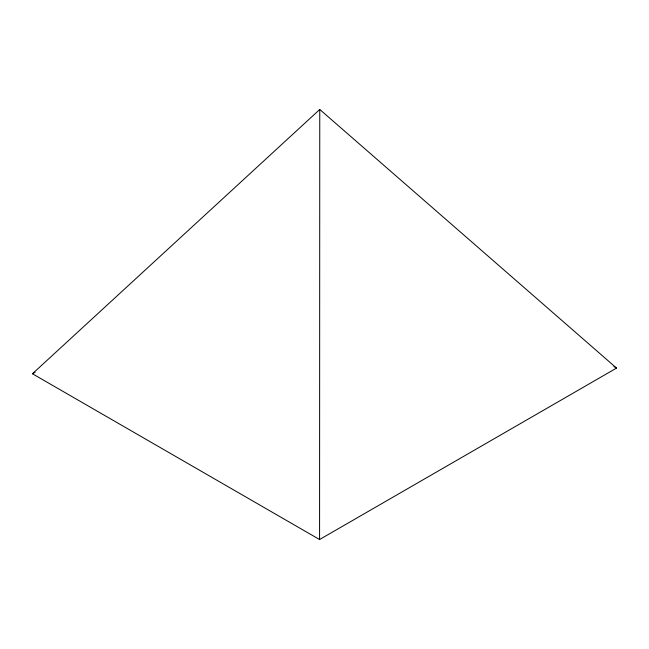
<?xml version="1.0" encoding="UTF-8"?>
<svg xmlns="http://www.w3.org/2000/svg" width="649" height="649" viewBox="0 0 649 649"><rect width="100%" height="100%" fill="white"/><g stroke="black" fill="none" stroke-linecap="round" stroke-linejoin="round"><path stroke-width="0.97" d="M319.576 539.538L319.762 109.462L616.55 368.08L319.576 539.538L32.45 373.767L319.762 109.462M32.45 373.767L35.078 372.25M613.913 366.555L616.55 368.08"/></g></svg>
